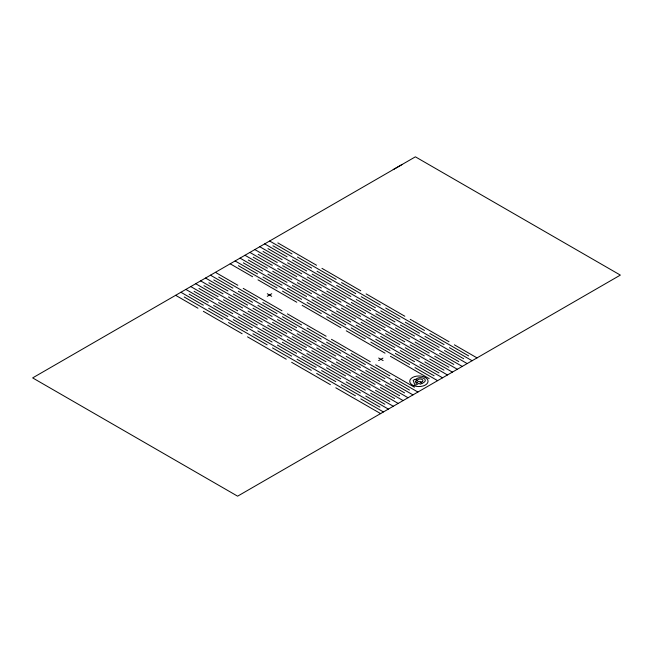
<?xml version="1.0" encoding="UTF-8"?>
<svg xmlns="http://www.w3.org/2000/svg" width="653" height="653" viewBox="0 0 653 653"><rect width="100%" height="100%" fill="white"/><g stroke="black" fill="none" stroke-linecap="round" stroke-linejoin="round"><path stroke-width="0.98" d="M230.191 263.804L415.39 156.826L620.35 275.101L237.61 496.174L32.65 377.899L230.191 263.804L252.638 276.758M267.257 296.315L271.738 293.728M378.65 360.595L382.944 358.113M393.22 169.6L401.954 164.589M281.884 336.311L243.112 313.93M287.271 339.413L326.067 361.786M277.019 339.168L238.182 316.778M282.349 342.262L321.145 364.635M272.089 342.017L233.252 319.619M277.419 345.111L316.215 367.476M331.438 364.905L370.235 387.27M326.508 367.745L365.305 390.119M345.69 375.948L306.853 353.559M340.76 378.797L301.923 356.407M375.557 390.363L398.191 403.423M277.819 242.9L316.558 265.257M321.945 268.35L360.725 290.781M366.104 293.891L404.844 316.248M410.231 319.341L449.011 341.731M454.39 344.841L477.025 357.901M269.648 241.014L292.054 253.944M297.401 257.029L336.173 279.411M341.56 282.561L380.34 304.943M385.686 308.028L424.466 330.402M429.845 333.512L468.625 355.885M272.889 245.732L311.628 268.089M317.015 271.24L355.795 293.621M361.182 296.723L399.922 319.08M405.301 322.19L444.081 344.572M449.468 347.674L472.095 360.734M264.685 243.887L287.124 256.833M292.471 259.918L331.251 282.3M336.638 285.41L375.41 307.783M380.756 310.869L419.536 333.25M424.923 336.36L463.703 358.734M267.967 248.622L306.706 270.979M312.093 274.089L350.865 296.462M356.252 299.572L394.992 321.929M400.379 325.039L439.151 347.412M444.538 350.522L467.164 363.582M259.755 246.728L282.202 259.682M287.549 262.767L326.32 285.149M331.708 288.251L370.488 310.632M375.834 313.718L414.606 336.091M419.993 339.201L458.773 361.582M263.037 251.47L301.776 273.827M307.163 276.937L345.943 299.311M351.322 302.421L390.061 324.778M395.449 327.879L434.229 350.261M439.616 353.371L462.242 366.423M254.825 249.577L277.272 262.53M282.618 265.616L321.398 287.989M326.778 291.099L365.558 313.481M370.904 316.566L409.684 338.94M415.071 342.05L453.843 364.423M258.115 254.319L296.854 276.668M302.233 279.778L341.013 302.159M346.4 305.261L385.139 327.618M390.518 330.728L429.299 353.11M434.686 356.212L457.312 369.272M249.903 252.425L272.342 265.371M277.688 268.456L316.468 290.838M321.856 293.948L360.627 316.321M365.974 319.407L404.754 341.788M410.141 344.89L448.921 367.272M253.184 257.16L291.924 279.517M297.311 282.627L336.083 305M341.47 308.11L380.209 330.467M385.596 333.577L424.377 355.95M429.756 359.06L452.39 372.12M244.973 255.266L267.42 268.22M272.766 271.305L311.538 293.687M316.925 296.789L355.705 319.17M361.052 322.256L399.832 344.629M405.211 347.739L443.991 370.12M248.254 260.008L286.994 282.365M292.381 285.475L331.161 307.849M336.54 310.959L375.287 333.316M380.666 336.417L419.446 358.799M424.834 361.909L447.46 374.961M240.051 258.115L262.49 271.068M267.836 274.154L306.616 296.527M311.995 299.637L350.775 322.019M356.122 325.104L394.902 347.478M400.289 350.588L439.061 372.961M243.332 262.857L282.072 285.206M287.451 288.316L326.231 310.697M331.618 313.799L370.357 336.156M375.744 339.266L414.516 361.648M419.903 364.749L442.53 377.809M235.121 260.963L257.56 273.909M262.906 276.994L301.686 299.376M307.073 302.486L345.853 324.859M351.2 327.945L389.972 350.326M395.359 353.428L434.139 375.81M238.402 265.698L277.141 288.055M282.529 291.165L321.309 313.538M326.688 316.648L365.427 339.005M370.814 342.115L409.594 364.488M414.973 367.598L437.608 380.658M257.984 279.843L296.764 302.225M302.143 305.326L340.923 327.708M346.27 330.793L385.05 353.167M390.429 356.277L429.209 378.658M267.273 293.736L271.721 296.307M378.658 358.015L383.115 360.587M215.408 272.342L237.855 285.296M243.202 288.381L281.982 310.763M287.361 313.864L326.141 336.246M331.487 339.331L370.267 361.705M375.646 364.815L414.426 387.196M218.698 277.084L257.437 299.441M262.816 302.543L301.596 324.925M306.983 328.035L345.723 350.392M351.102 353.493L389.882 375.875M395.269 378.985L417.896 392.037M210.486 275.191L232.925 288.144M238.272 291.23L277.052 313.603M282.439 316.713L321.211 339.087M326.557 342.18L365.337 364.554M370.724 367.663L409.504 390.037M213.768 279.933L252.507 302.282M257.894 305.392L296.666 327.773M302.053 330.875L340.793 353.232M346.18 356.342L384.96 378.724M390.339 381.825L412.965 394.885M205.556 278.039L228.003 290.985M233.35 294.07L272.121 316.452M277.509 319.562L316.289 341.935M321.635 345.021L360.415 367.402M365.794 370.504L404.574 392.886M208.838 282.773L247.577 305.131M252.964 308.24L291.744 330.614M297.123 333.724L335.862 356.081M341.25 359.191L380.03 381.564M385.417 384.674L408.043 397.734M200.626 280.88L223.073 293.834M228.419 296.919L267.199 319.301M272.579 322.402L311.359 344.784M316.705 347.869L355.485 370.243M360.872 373.353L399.644 395.734M203.916 285.622L242.655 307.979M248.034 311.081L286.814 333.463M292.201 336.573L330.94 358.93M336.328 362.031L375.1 384.413M380.487 387.523L403.113 400.575M195.704 283.729L218.143 296.682M223.489 299.768L262.269 322.141M267.657 325.251L306.428 347.625M311.783 350.71L350.555 373.092M355.942 376.201L394.722 398.575M198.985 288.471L237.725 310.82M190.774 286.577L213.221 299.523M218.567 302.608L257.339 324.99M262.726 328.1L301.506 350.473M351.012 379.042L389.792 401.424M194.055 291.311L232.794 313.669M370.651 393.204L393.277 406.256M185.852 289.418L208.291 302.372M213.637 305.457L252.417 327.839M257.796 330.94L296.576 353.322M346.147 381.907L384.886 404.264M189.133 294.16L227.873 316.517M321.603 370.586L360.383 392.959M365.729 396.045L388.347 409.105M180.922 292.266L203.361 305.22M208.707 308.306L247.487 330.679M252.931 333.805L291.671 356.154M297.058 359.264L335.838 381.646M341.217 384.748L379.956 407.105M184.203 297.001L222.942 319.358M228.501 322.549L267.167 344.857M272.513 347.943L311.285 370.324M316.672 373.434L355.452 395.808M360.799 398.893L383.425 411.953M175.641 295.311L197.973 308.2M203.352 311.301L242.132 333.724M247.52 336.834L286.259 359.191M291.646 362.293L330.418 384.674M335.805 387.784L380.732 413.667M422.426 381.548L421.03 382.519L422.426 383.319L424.515 381.915A4.808 2.775 0 0 0 423.536 378.291A4.808 2.775 0 0 0 417.185 378.405L415.528 379.393L416.941 380.209L418.304 379.409A2.8 1.616 0 0 1 422.001 379.426A2.8 1.616 0 0 1 422.434 381.548M414.851 379.377L413.178 380.34L414.663 384.446L415.839 385.123L418.9 383.352L420.418 384.225L421.83 383.409L420.32 382.536L421.201 382.021L420.034 381.344L419.153 381.858L414.851 379.377M417.618 382.609L416.149 383.458L415.365 381.311L417.618 382.609M414.084 385.768A9.166 5.297 0 0 0 428.058 381.417A9.166 5.297 0 0 0 414.533 376.61A9.166 5.297 0 0 0 414.084 385.768"/></g></svg>
